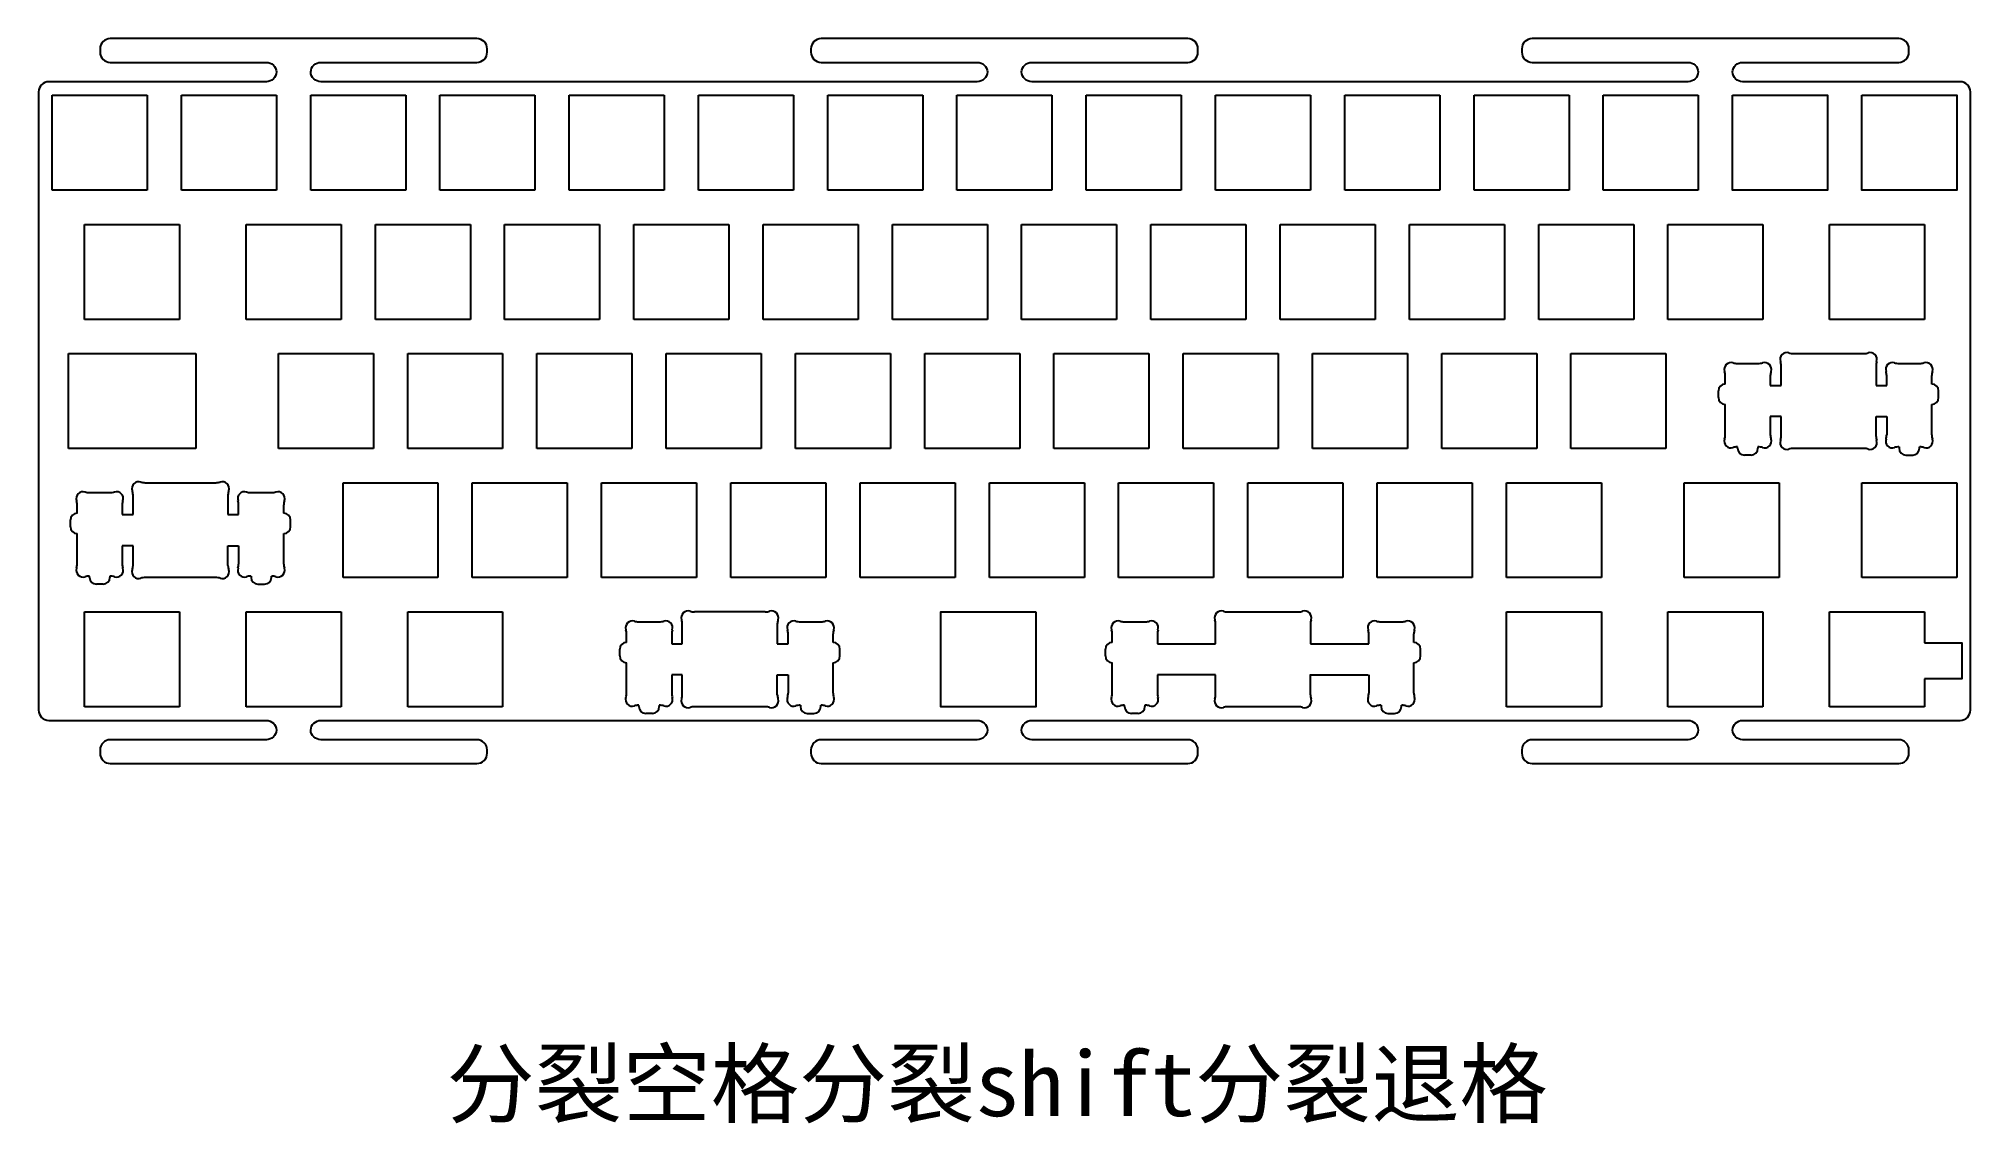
# Model space of a CAD drawing. Header units: inches. Extents: x 132 to 417, y 138 to 298.
import ezdxf

# ---------------------------------------------------------------- set-up
doc = ezdxf.new("R2010")
doc.units = ezdxf.units.IN
doc.header["$MEASUREMENT"] = 0
doc.layers.add('SUIT-00-06_PBL7', color=7, linetype='Continuous')
doc.layers.add('上壳', color=10, linetype='Continuous')
doc.styles.get("Standard").update_dxf_attribs({"font": 'arial.ttf'})

msp = doc.modelspace()

# ---------------------------------------------------------------- linework, layer by layer
at = {"color": 0}
for p, q in [((134.04, 289.8), (148.04, 289.8)), ((134.04, 275.8), (134.04, 289.8)), ((148.04, 289.8), (148.04, 275.8)), ((153.09, 289.8), (167.09, 289.8)), ((153.09, 275.8), (153.09, 289.8)), ((167.09, 289.8), (167.09, 275.8)), ((172.14, 289.8), (186.14, 289.8)), ((172.14, 275.8), (172.14, 289.8)), ((186.14, 289.8), (186.14, 275.8)), ((191.19, 289.8), (205.19, 289.8)), ((191.19, 275.8), (191.19, 289.8)), ((205.19, 289.8), (205.19, 275.8)), ((210.24, 289.8), (224.24, 289.8)), ((210.24, 275.8), (210.24, 289.8)), ((224.24, 289.8), (224.24, 275.8)), ((229.29, 289.8), (243.29, 289.8)), ((229.29, 275.8), (229.29, 289.8)), ((243.29, 289.8), (243.29, 275.8)), ((248.34, 289.8), (262.34, 289.8)), ((248.34, 275.8), (248.34, 289.8)), ((262.34, 289.8), (262.34, 275.8)), ((267.39, 289.8), (281.39, 289.8)), ((267.39, 275.8), (267.39, 289.8)), ((281.39, 289.8), (281.39, 275.8)), ((286.44, 289.8), (300.44, 289.8)), ((286.44, 275.8), (286.44, 289.8)), ((300.44, 289.8), (300.44, 275.8)), ((305.49, 289.8), (319.49, 289.8)), ((305.49, 275.8), (305.49, 289.8)), ((319.49, 289.8), (319.49, 275.8)), ((324.54, 289.8), (338.54, 289.8)), ((324.54, 275.8), (324.54, 289.8)), ((338.54, 289.8), (338.54, 275.8)), ((343.59, 289.8), (357.59, 289.8)), ((343.59, 275.8), (343.59, 289.8)), ((357.59, 289.8), (357.59, 275.8)), ((362.64, 289.8), (376.64, 289.8)), ((362.64, 275.8), (362.64, 289.8)), ((376.64, 289.8), (376.64, 275.8)), ((148.04, 275.8), (134.04, 275.8)), ((167.09, 275.8), (153.09, 275.8)), ((186.14, 275.8), (172.14, 275.8)), ((205.19, 275.8), (191.19, 275.8)), ((224.24, 275.8), (210.24, 275.8)), ((243.29, 275.8), (229.29, 275.8)), ((262.34, 275.8), (248.34, 275.8)), ((281.39, 275.8), (267.39, 275.8)), ((300.44, 275.8), (286.44, 275.8)), ((319.49, 275.8), (305.49, 275.8)), ((338.54, 275.8), (324.54, 275.8)), ((357.59, 275.8), (343.59, 275.8)), ((376.64, 275.8), (362.64, 275.8)), ((138.81, 270.76), (152.8, 270.76)), ((138.81, 256.75), (138.81, 270.76)), ((152.8, 270.76), (152.8, 256.75)), ((162.62, 270.76), (176.62, 270.76)), ((162.62, 256.75), (162.62, 270.76)), ((176.62, 270.76), (176.62, 256.75)), ((181.67, 270.76), (195.67, 270.76)), ((181.67, 256.75), (181.67, 270.76)), ((195.67, 270.76), (195.67, 256.75)), ((200.72, 270.76), (214.72, 270.76)), ((200.72, 256.75), (200.72, 270.76)), ((214.72, 270.76), (214.72, 256.75)), ((219.77, 270.76), (233.77, 270.76)), ((219.77, 256.75), (219.77, 270.76)), ((233.77, 270.76), (233.77, 256.75)), ((238.82, 270.76), (252.82, 270.76)), ((238.82, 256.75), (238.82, 270.76)), ((252.82, 270.76), (252.82, 256.75)), ((257.87, 270.76), (271.87, 270.76)), ((257.87, 256.75), (257.87, 270.76)), ((271.87, 270.76), (271.87, 256.75)), ((276.92, 270.76), (290.92, 270.76)), ((276.92, 256.75), (276.92, 270.76)), ((290.92, 270.76), (290.92, 256.75)), ((295.97, 270.76), (309.97, 270.76)), ((295.97, 256.75), (295.97, 270.76)), ((309.97, 270.76), (309.97, 256.75)), ((315.02, 270.76), (329.02, 270.76)), ((315.02, 256.75), (315.02, 270.76)), ((329.02, 270.76), (329.02, 256.75)), ((334.07, 270.76), (348.07, 270.76)), ((334.07, 256.75), (334.07, 270.76)), ((348.07, 270.76), (348.07, 256.75)), ((353.12, 270.76), (367.12, 270.76)), ((353.12, 256.75), (353.12, 270.76)), ((367.12, 270.76), (367.12, 256.75)), ((372.17, 270.76), (386.17, 270.76)), ((372.17, 256.75), (372.17, 270.76)), ((386.17, 270.76), (386.17, 256.75)), ((395.98, 270.76), (409.98, 270.76)), ((395.98, 256.75), (395.98, 270.76)), ((409.98, 270.76), (409.98, 256.75)), ((152.8, 256.75), (138.81, 256.75)), ((176.62, 256.75), (162.62, 256.75)), ((195.67, 256.75), (181.67, 256.75)), ((214.72, 256.75), (200.72, 256.75)), ((233.77, 256.75), (219.77, 256.75)), ((252.82, 256.75), (238.82, 256.75)), ((271.87, 256.75), (257.87, 256.75)), ((290.92, 256.75), (276.92, 256.75)), ((309.97, 256.75), (295.97, 256.75)), ((329.02, 256.75), (315.02, 256.75)), ((348.07, 256.75), (334.07, 256.75)), ((367.12, 256.75), (353.12, 256.75)), ((386.17, 256.75), (372.17, 256.75)), ((409.98, 256.75), (395.98, 256.75)), ((167.38, 251.71), (181.38, 251.71)), ((167.38, 237.71), (167.38, 251.71)), ((181.38, 251.71), (181.38, 237.71)), ((186.43, 251.71), (200.43, 251.71)), ((186.43, 237.71), (186.43, 251.71)), ((200.43, 251.71), (200.43, 237.71)), ((205.48, 251.71), (219.48, 251.71)), ((205.48, 237.71), (205.48, 251.71)), ((219.48, 251.71), (219.48, 237.71)), ((224.53, 251.71), (238.53, 251.71)), ((224.53, 237.71), (224.53, 251.71)), ((238.53, 251.71), (238.53, 237.71)), ((243.58, 251.71), (257.58, 251.71)), ((243.58, 237.71), (243.58, 251.71)), ((257.58, 251.71), (257.58, 237.71)), ((262.63, 251.71), (276.63, 251.71)), ((262.63, 237.71), (262.63, 251.71)), ((276.63, 251.71), (276.63, 237.71)), ((281.68, 251.71), (295.68, 251.71)), ((281.68, 237.71), (281.68, 251.71)), ((295.68, 251.71), (295.68, 237.71)), ((300.73, 251.71), (314.73, 251.71)), ((300.73, 237.71), (300.73, 251.71)), ((314.73, 251.71), (314.73, 237.71)), ((319.78, 251.71), (333.78, 251.71)), ((319.78, 237.71), (319.78, 251.71)), ((333.78, 251.71), (333.78, 237.71)), ((338.83, 251.71), (352.83, 251.71)), ((338.83, 237.71), (338.83, 251.71)), ((352.83, 251.71), (352.83, 237.71)), ((357.88, 251.71), (371.88, 251.71)), ((357.88, 237.71), (357.88, 251.71)), ((371.88, 251.71), (371.88, 237.71)), ((181.38, 237.71), (167.38, 237.71)), ((200.43, 237.71), (186.43, 237.71)), ((219.48, 237.71), (205.48, 237.71)), ((238.53, 237.71), (224.53, 237.71)), ((257.58, 237.71), (243.58, 237.71)), ((276.63, 237.71), (262.63, 237.71)), ((295.68, 237.71), (281.68, 237.71)), ((314.73, 237.71), (300.73, 237.71)), ((333.78, 237.71), (319.78, 237.71)), ((352.83, 237.71), (338.83, 237.71)), ((371.88, 237.71), (357.88, 237.71)), ((176.91, 232.66), (190.9, 232.66)), ((176.91, 218.66), (176.91, 232.66)), ((190.9, 232.66), (190.9, 218.66)), ((195.96, 232.66), (209.95, 232.66)), ((195.96, 218.66), (195.96, 232.66)), ((209.95, 232.66), (209.95, 218.66)), ((215.01, 232.66), (229.01, 232.66)), ((215.01, 218.66), (215.01, 232.66)), ((229.01, 232.66), (229.01, 218.66)), ((234.06, 232.66), (248.06, 232.66)), ((234.06, 218.66), (234.06, 232.66)), ((248.06, 232.66), (248.06, 218.66)), ((253.11, 232.66), (267.11, 232.66)), ((253.11, 218.66), (253.11, 232.66)), ((267.11, 232.66), (267.11, 218.66)), ((272.16, 232.66), (286.16, 232.66)), ((272.16, 218.66), (272.16, 232.66)), ((286.16, 232.66), (286.16, 218.66)), ((291.21, 232.66), (305.21, 232.66)), ((291.21, 218.66), (291.21, 232.66)), ((305.21, 232.66), (305.21, 218.66)), ((310.26, 232.66), (324.26, 232.66)), ((310.26, 218.66), (310.26, 232.66)), ((324.26, 232.66), (324.26, 218.66)), ((329.31, 232.66), (343.31, 232.66)), ((329.31, 218.66), (329.31, 232.66)), ((343.31, 232.66), (343.31, 218.66)), ((348.36, 232.66), (362.36, 232.66)), ((348.36, 218.66), (348.36, 232.66)), ((362.36, 232.66), (362.36, 218.66)), ((374.55, 232.66), (388.55, 232.66)), ((374.55, 218.66), (374.55, 232.66)), ((388.55, 232.66), (388.55, 218.66)), ((400.74, 232.66), (414.74, 232.66)), ((400.74, 218.66), (400.74, 232.66)), ((414.74, 232.66), (414.74, 218.66)), ((190.9, 218.66), (176.91, 218.66)), ((209.95, 218.66), (195.96, 218.66)), ((229.01, 218.66), (215.01, 218.66)), ((248.06, 218.66), (234.06, 218.66)), ((267.11, 218.66), (253.11, 218.66)), ((286.16, 218.66), (272.16, 218.66)), ((305.21, 218.66), (291.21, 218.66)), ((324.26, 218.66), (310.26, 218.66)), ((343.31, 218.66), (329.31, 218.66)), ((362.36, 218.66), (348.36, 218.66)), ((388.55, 218.66), (374.55, 218.66)), ((414.74, 218.66), (400.74, 218.66)), ((138.81, 213.61), (152.8, 213.61)), ((138.81, 199.61), (138.81, 213.61)), ((152.8, 213.61), (152.8, 199.61)), ((162.62, 213.61), (176.62, 213.61)), ((162.62, 199.61), (162.62, 213.61)), ((176.62, 213.61), (176.62, 199.61)), ((186.43, 213.61), (200.43, 213.61)), ((186.43, 199.61), (186.43, 213.61)), ((200.43, 213.61), (200.43, 199.61)), ((348.36, 213.61), (362.36, 213.61)), ((348.36, 199.61), (348.36, 213.61)), ((362.36, 213.61), (362.36, 199.61)), ((372.17, 213.61), (386.17, 213.61)), ((372.17, 199.61), (372.17, 213.61)), ((386.17, 213.61), (386.17, 199.61)), ((395.98, 199.61), (395.98, 213.61)), ((395.98, 213.61), (409.98, 213.61)), ((409.98, 213.61), (409.98, 209.05)), ((409.98, 203.73), (409.98, 199.61)), ((152.8, 199.61), (138.81, 199.61)), ((176.62, 199.61), (162.62, 199.61)), ((200.43, 199.61), (186.43, 199.61)), ((362.36, 199.61), (348.36, 199.61)), ((386.17, 199.61), (372.17, 199.61)), ((409.98, 199.61), (395.98, 199.61))]:
    msp.add_line(p, q, dxfattribs=at)
at = {"linetype": 'Continuous'}
msp.add_lwpolyline([(132.04, 244.7), (132.04, 199.6), (132.04, 199.1, 0.414214), (133.54, 197.6), (165.6, 197.6, -0.399638), (167.1, 196.18, -0.399638), (165.6, 194.75), (142.6, 194.75, 0.414214), (141.1, 193.25), (141.1, 192.75, 0.414214), (142.6, 191.25), (169.62, 191.25), (196.64, 191.25, 0.414214), (198.14, 192.75), (198.14, 193.25, 0.414214), (196.64, 194.75), (173.64, 194.75, -0.399638), (172.14, 196.18, -0.399638), (173.64, 197.6), (270.37, 197.6, -0.399638), (271.87, 196.18, -0.399638), (270.37, 194.75), (247.37, 194.75, 0.414214), (245.87, 193.25), (245.87, 192.75, 0.414214), (247.37, 191.25), (274.39, 191.25), (301.41, 191.25, 0.414214), (302.91, 192.75), (302.91, 193.25, 0.414214), (301.41, 194.75), (278.41, 194.75, -0.399638), (276.91, 196.18, -0.399638), (278.41, 197.6), (375.14, 197.6, -0.399638), (376.64, 196.18, -0.399638), (375.14, 194.75), (352.14, 194.75, 0.414214), (350.64, 193.25), (350.64, 192.75, 0.414214), (352.14, 191.25), (379.16, 191.25), (406.18, 191.25, 0.414214), (407.68, 192.75), (407.68, 193.25, 0.414214), (406.18, 194.75), (383.18, 194.75, -0.399638), (381.68, 196.18, -0.399638), (383.18, 197.6), (415.24, 197.6, 0.414214), (416.74, 199.1), (416.74, 244.7), (416.74, 290.3, 0.414214), (415.24, 291.8), (383.18, 291.8, -0.399638), (381.68, 293.23, -0.399638), (383.18, 294.65), (406.18, 294.65, 0.414214), (407.68, 296.15), (407.68, 296.65, 0.414214), (406.18, 298.15), (379.16, 298.15), (352.14, 298.15, 0.414214), (350.64, 296.65), (350.64, 296.15, 0.414214), (352.14, 294.65), (375.14, 294.65, -0.399638), (376.64, 293.23, -0.399638), (375.14, 291.8), (278.41, 291.8, -0.399638), (276.91, 293.23, -0.399638), (278.41, 294.65), (301.41, 294.65, 0.414214), (302.91, 296.15), (302.91, 296.65, 0.414214), (301.41, 298.15), (274.39, 298.15), (247.37, 298.15, 0.414214), (245.87, 296.65), (245.87, 296.15, 0.414214), (247.37, 294.65), (270.37, 294.65, -0.399638), (271.87, 293.23, -0.399638), (270.37, 291.8), (173.64, 291.8, -0.399638), (172.14, 293.23, -0.399638), (173.64, 294.65), (196.64, 294.65, 0.414214), (198.14, 296.15), (198.14, 296.65, 0.414214), (196.64, 298.15), (169.62, 298.15), (142.6, 298.15, 0.414214), (141.1, 296.65), (141.1, 296.15, 0.414214), (142.6, 294.65), (165.6, 294.65, -0.399638), (167.1, 293.23, -0.399638), (165.6, 291.8), (133.54, 291.8, 0.414214), (132.04, 290.3), (132.04, 289.8)], format="xyb", close=True, dxfattribs=at)
at = {"color": 0}
for points in [[(381.69, 289.8), (395.69, 289.8), (395.69, 275.8), (381.69, 275.8)], [(400.74, 289.8), (414.74, 289.8), (414.74, 275.8), (400.74, 275.8)], [(279.01, 213.61), (279.01, 199.61), (265.01, 199.61), (265.01, 213.61)]]:
    msp.add_lwpolyline(points, close=True, dxfattribs=at)
msp.add_lwpolyline([(409.98, 209.05), (415.47, 209.05), (415.47, 203.73), (409.98, 203.73)])
at = {"layer": 'SUIT-00-06_PBL7', "color": 7, "linetype": 'Continuous'}
for p, q in [((136.42, 237.71), (136.42, 251.71)), ((136.42, 251.71), (155.19, 251.71)), ((155.19, 251.71), (155.19, 237.71)), ((155.19, 237.71), (136.42, 237.71))]:
    msp.add_line(p, q, dxfattribs=at)
at = {"layer": '上壳'}
for p, q in [((390.62, 251.71), (401.06, 251.71)), ((380.61, 247.21), (380.61, 248.46)), ((382.39, 250.24), (385.48, 250.24)), ((387.26, 248.46), (387.26, 247.01)), ((388.84, 247.01), (388.84, 249.93)), ((402.84, 249.93), (402.84, 247.01)), ((404.41, 247.01), (404.41, 248.46)), ((406.19, 250.24), (409.28, 250.24)), ((411.06, 247.21), (411.06, 248.46)), ((379.61, 245.21), (379.61, 246.21)), ((387.26, 247.01), (388.84, 247.01)), ((402.84, 247.01), (404.41, 247.01)), ((412.06, 245.21), (412.06, 246.21)), ((380.61, 239.71), (380.61, 244.21)), ((388.84, 242.41), (387.26, 242.41)), ((387.26, 242.41), (387.26, 239.71)), ((388.84, 239.48), (388.84, 242.41)), ((402.84, 239.48), (402.84, 242.41)), ((402.84, 242.41), (404.41, 242.41)), ((404.41, 242.41), (404.41, 239.71)), ((411.06, 239.71), (411.06, 244.21)), ((382.44, 237.94), (382.39, 237.94)), ((382.44, 237.74), (382.44, 237.94)), ((384.44, 236.74), (383.44, 236.74)), ((385.48, 237.94), (385.44, 237.94)), ((385.44, 237.94), (385.44, 237.74)), ((401.06, 237.71), (390.62, 237.71)), ((406.19, 237.94), (406.24, 237.94)), ((406.24, 237.94), (406.24, 237.74)), ((407.24, 236.74), (408.24, 236.74)), ((409.24, 237.74), (409.24, 237.94)), ((409.24, 237.94), (409.28, 237.94)), ((139.5, 231.19), (142.59, 231.19)), ((145.95, 227.96), (145.95, 230.88)), ((147.73, 232.66), (158.17, 232.66)), ((159.95, 230.88), (159.95, 227.96)), ((163.3, 231.19), (166.39, 231.19)), ((137.72, 228.16), (137.72, 229.41)), ((144.37, 229.41), (144.37, 227.96)), ((144.37, 227.96), (145.95, 227.96)), ((159.95, 227.96), (161.52, 227.96)), ((161.52, 227.96), (161.52, 229.41)), ((168.17, 228.16), (168.17, 229.41)), ((136.72, 226.16), (136.72, 227.16)), ((137.72, 220.66), (137.72, 225.16)), ((168.17, 220.66), (168.17, 225.16)), ((169.17, 226.16), (169.17, 227.16)), ((145.95, 223.36), (144.37, 223.36)), ((144.37, 223.36), (144.37, 220.66)), ((145.95, 220.43), (145.95, 223.36)), ((159.95, 220.43), (159.95, 223.36)), ((159.95, 223.36), (161.52, 223.36)), ((161.52, 223.36), (161.52, 220.66)), ((139.55, 218.89), (139.5, 218.89)), ((139.55, 218.69), (139.55, 218.89)), ((141.55, 217.69), (140.55, 217.69)), ((142.59, 218.89), (142.55, 218.89)), ((142.55, 218.89), (142.55, 218.69)), ((158.17, 218.66), (147.73, 218.66)), ((163.3, 218.89), (163.35, 218.89)), ((163.35, 218.89), (163.35, 218.69)), ((164.35, 217.69), (165.35, 217.69)), ((166.35, 218.69), (166.35, 218.89)), ((166.35, 218.89), (166.39, 218.89)), ((239.13, 213.61), (228.69, 213.61)), ((307.27, 213.61), (317.71, 213.61)), ((220.47, 212.14), (223.56, 212.14)), ((226.91, 208.91), (226.91, 211.83)), ((240.91, 211.83), (240.91, 208.91)), ((244.27, 212.14), (247.36, 212.14)), ((292.05, 212.14), (295.14, 212.14)), ((305.49, 208.91), (305.49, 211.83)), ((319.49, 211.83), (319.49, 208.91)), ((329.85, 212.14), (332.94, 212.14)), ((217.69, 207.11), (217.69, 208.11)), ((218.69, 209.11), (218.69, 210.36)), ((225.34, 210.36), (225.34, 208.91)), ((225.34, 208.91), (226.91, 208.91)), ((240.91, 208.91), (242.49, 208.91)), ((242.49, 208.91), (242.49, 210.36)), ((249.14, 209.11), (249.14, 210.36)), ((250.14, 207.11), (250.14, 208.11)), ((289.27, 207.11), (289.27, 208.11)), ((290.27, 209.11), (290.27, 210.36)), ((296.92, 210.36), (296.92, 208.91)), ((296.92, 208.91), (305.49, 208.91)), ((319.49, 208.91), (328.07, 208.91)), ((328.07, 208.91), (328.07, 210.36)), ((334.72, 209.11), (334.72, 210.36)), ((335.72, 207.11), (335.72, 208.11)), ((218.69, 201.62), (218.69, 206.11)), ((249.14, 201.62), (249.14, 206.11)), ((290.27, 201.62), (290.27, 206.11)), ((334.72, 201.62), (334.72, 206.11)), ((226.91, 204.31), (225.34, 204.31)), ((225.34, 204.31), (225.34, 201.62)), ((226.91, 201.39), (226.91, 204.31)), ((240.91, 201.39), (240.91, 204.31)), ((240.91, 204.31), (242.49, 204.31)), ((242.49, 204.31), (242.49, 201.62)), ((305.49, 204.31), (296.92, 204.31)), ((296.92, 204.31), (296.92, 201.62)), ((305.49, 201.39), (305.49, 204.31)), ((319.39, 204.31), (327.97, 204.31)), ((319.49, 201.39), (319.49, 204.31)), ((328.07, 204.31), (328.07, 201.62)), ((220.51, 199.84), (220.47, 199.84)), ((220.51, 199.64), (220.51, 199.84)), ((223.56, 199.84), (223.51, 199.84)), ((223.51, 199.84), (223.51, 199.64)), ((239.13, 199.61), (228.69, 199.61)), ((244.27, 199.84), (244.31, 199.84)), ((244.31, 199.84), (244.31, 199.64)), ((247.31, 199.64), (247.31, 199.84)), ((247.31, 199.84), (247.36, 199.84)), ((292.09, 199.84), (292.05, 199.84)), ((292.09, 199.64), (292.09, 199.84)), ((295.14, 199.84), (295.09, 199.84)), ((295.09, 199.84), (295.09, 199.64)), ((317.71, 199.61), (307.27, 199.61)), ((329.85, 199.84), (329.89, 199.84)), ((329.89, 199.84), (329.89, 199.64)), ((332.89, 199.64), (332.89, 199.84)), ((332.89, 199.84), (332.94, 199.84)), ((222.51, 198.64), (221.51, 198.64)), ((245.31, 198.64), (246.31, 198.64)), ((294.09, 198.64), (293.09, 198.64)), ((330.89, 198.64), (331.89, 198.64))]:
    msp.add_line(p, q, dxfattribs=at)
for centre, radius, start, end in [((389.69, 250.85), 1, 72.0237, 197.9763), ((386.84, 249.93), 2, 360, 17.9763), ((390.62, 253.71), 2, 252.0237, 270), ((401.06, 253.71), 2, 270, 287.9763), ((401.98, 250.85), 1, 342.0237, 107.9763), ((404.84, 249.93), 2, 162.0237, 180), ((381.46, 249.38), 1, 72.0237, 197.9763), ((378.61, 248.46), 2, 0, 17.9763), ((382.39, 252.24), 2, 252.0237, 270), ((385.48, 252.24), 2, 270, 287.9763), ((386.41, 249.38), 1, 342.0237, 107.9763), ((389.26, 248.46), 2, 162.0237, 180), ((405.26, 249.38), 1, 72.0237, 197.9763), ((402.41, 248.46), 2, 0, 17.9763), ((406.19, 252.24), 2, 252.0237, 270), ((409.28, 252.24), 2, 270, 287.9763), ((410.21, 249.38), 1, 342.0237, 107.9763), ((413.06, 248.46), 2, 162.0237, 180), ((380.61, 246.21), 1, 90, 180), ((380.61, 245.21), 1, 180, 270), ((411.06, 246.21), 1, 0, 90), ((411.06, 245.21), 1, 270, 360), ((378.61, 239.71), 2, 342.0237, 360), ((389.26, 239.71), 2, 180, 197.9763), ((386.84, 239.48), 2, 342.0237, 360), ((404.84, 239.48), 2, 180, 197.9763), ((402.41, 239.71), 2, 342.0237, 0), ((413.06, 239.71), 2, 180, 197.9763), ((381.46, 238.79), 1, 162.0237, 287.9763), ((382.39, 235.94), 2, 90, 107.9763), ((383.44, 237.74), 1, 180, 270), ((384.44, 237.74), 1, 270, 0), ((385.48, 235.94), 2, 72.0237, 90), ((386.41, 238.79), 1, 252.0237, 17.9763), ((389.69, 238.56), 1, 162.0237, 287.9763), ((390.62, 235.71), 2, 90, 107.9763), ((401.06, 235.71), 2, 72.0237, 90), ((401.98, 238.56), 1, 252.0237, 17.9763), ((405.26, 238.79), 1, 162.0237, 287.9763), ((406.19, 235.94), 2, 90, 107.9763), ((407.24, 237.74), 1, 180, 270), ((408.24, 237.74), 1, 270, 0), ((409.28, 235.94), 2, 72.0237, 90), ((410.21, 238.79), 1, 252.0237, 17.9763), ((138.58, 230.33), 1, 72.0237, 197.9763), ((139.5, 233.19), 2, 252.0237, 270), ((142.59, 233.19), 2, 270, 287.9763), ((143.52, 230.33), 1, 342.0237, 107.9763), ((146.8, 231.8), 1, 72.0237, 197.9763), ((143.95, 230.88), 2, 360, 17.9763), ((147.73, 234.66), 2, 252.0237, 270), ((158.17, 234.66), 2, 270, 287.9763), ((159.1, 231.8), 1, 342.0237, 107.9763), ((161.95, 230.88), 2, 162.0237, 180), ((162.38, 230.33), 1, 72.0237, 197.9763), ((163.3, 233.19), 2, 252.0237, 270), ((166.39, 233.19), 2, 270, 287.9763), ((167.32, 230.33), 1, 342.0237, 107.9763), ((137.72, 227.16), 1, 90, 180), ((135.72, 229.41), 2, 0, 17.9763), ((146.37, 229.41), 2, 162.0237, 180), ((159.52, 229.41), 2, 0, 17.9763), ((170.17, 229.41), 2, 162.0237, 180), ((168.17, 227.16), 1, 0, 90), ((137.72, 226.16), 1, 180, 270), ((168.17, 226.16), 1, 270, 360), ((138.58, 219.74), 1, 162.0237, 287.9763), ((135.72, 220.66), 2, 342.0237, 360), ((143.52, 219.74), 1, 252.0237, 17.9763), ((146.37, 220.66), 2, 180, 197.9763), ((146.8, 219.51), 1, 162.0237, 287.9763), ((143.95, 220.43), 2, 342.0237, 360), ((159.1, 219.51), 1, 252.0237, 17.9763), ((161.95, 220.43), 2, 180, 197.9763), ((162.38, 219.74), 1, 162.0237, 287.9763), ((159.52, 220.66), 2, 342.0237, 0), ((167.32, 219.74), 1, 252.0237, 17.9763), ((170.17, 220.66), 2, 180, 197.9763), ((139.5, 216.89), 2, 90, 107.9763), ((140.55, 218.69), 1, 180, 270), ((141.55, 218.69), 1, 270, 0), ((142.59, 216.89), 2, 72.0237, 90), ((147.73, 216.66), 2, 90, 107.9763), ((158.17, 216.66), 2, 72.0237, 90), ((163.3, 216.89), 2, 90, 107.9763), ((164.35, 218.69), 1, 180, 270), ((165.35, 218.69), 1, 270, 0), ((166.39, 216.89), 2, 72.0237, 90), ((227.76, 212.75), 1, 72.0237, 197.9763), ((228.69, 215.61), 2, 252.0237, 270), ((239.13, 215.61), 2, 270, 287.9763), ((240.06, 212.75), 1, 342.0237, 107.9763), ((306.35, 212.75), 1, 72.0237, 197.9763), ((307.27, 215.61), 2, 252.0237, 270), ((317.71, 215.61), 2, 270, 287.9763), ((318.64, 212.75), 1, 342.0237, 107.9763), ((219.54, 211.28), 1, 72.0237, 197.9763), ((216.69, 210.36), 2, 0, 17.9763), ((220.47, 214.14), 2, 252.0237, 270), ((223.56, 214.14), 2, 270, 287.9763), ((224.48, 211.28), 1, 342.0237, 107.9763), ((227.34, 210.36), 2, 162.0237, 180), ((224.91, 211.83), 2, 360, 17.9763), ((242.91, 211.83), 2, 162.0237, 180), ((243.34, 211.28), 1, 72.0237, 197.9763), ((240.49, 210.36), 2, 0, 17.9763), ((244.27, 214.14), 2, 252.0237, 270), ((247.36, 214.14), 2, 270, 287.9763), ((248.28, 211.28), 1, 342.0237, 107.9763), ((251.14, 210.36), 2, 162.0237, 180), ((291.12, 211.28), 1, 72.0237, 197.9763), ((288.27, 210.36), 2, 0, 17.9763), ((292.05, 214.14), 2, 252.0237, 270), ((295.14, 214.14), 2, 270, 287.9763), ((296.06, 211.28), 1, 342.0237, 107.9763), ((298.92, 210.36), 2, 162.0237, 180), ((303.49, 211.83), 2, 360, 17.9763), ((321.49, 211.83), 2, 162.0237, 180), ((328.92, 211.28), 1, 72.0237, 197.9763), ((326.07, 210.36), 2, 0, 17.9763), ((329.85, 214.14), 2, 252.0237, 270), ((332.94, 214.14), 2, 270, 287.9763), ((333.86, 211.28), 1, 342.0237, 107.9763), ((336.72, 210.36), 2, 162.0237, 180), ((218.69, 208.11), 1, 90, 180), ((249.14, 208.11), 1, 0, 90), ((290.27, 208.11), 1, 90, 180), ((334.72, 208.11), 1, 0, 90), ((218.69, 207.11), 1, 180, 270), ((249.14, 207.11), 1, 270, 360), ((290.27, 207.11), 1, 180, 270), ((334.72, 207.11), 1, 270, 360), ((219.54, 200.69), 1, 162.0237, 287.9763), ((216.69, 201.62), 2, 342.0237, 360), ((220.47, 197.84), 2, 90, 107.9763), ((221.51, 199.64), 1, 180, 270), ((222.51, 199.64), 1, 270, 0), ((223.56, 197.84), 2, 72.0237, 90), ((224.48, 200.69), 1, 252.0237, 17.9763), ((227.34, 201.62), 2, 180, 197.9763), ((227.76, 200.46), 1, 162.0237, 287.9763), ((224.91, 201.39), 2, 342.0237, 360), ((228.69, 197.61), 2, 90, 107.9763), ((239.13, 197.61), 2, 72.0237, 90), ((240.06, 200.46), 1, 252.0237, 17.9763), ((242.91, 201.39), 2, 180, 197.9763), ((243.34, 200.69), 1, 162.0237, 287.9763), ((240.49, 201.62), 2, 342.0237, 0), ((244.27, 197.84), 2, 90, 107.9763), ((245.31, 199.64), 1, 180, 270), ((246.31, 199.64), 1, 270, 0), ((247.36, 197.84), 2, 72.0237, 90), ((248.28, 200.69), 1, 252.0237, 17.9763), ((251.14, 201.62), 2, 180, 197.9763), ((291.12, 200.69), 1, 162.0237, 287.9763), ((288.27, 201.62), 2, 342.0237, 360), ((292.05, 197.84), 2, 90, 107.9763), ((293.09, 199.64), 1, 180, 270), ((294.09, 199.64), 1, 270, 0), ((295.14, 197.84), 2, 72.0237, 90), ((296.06, 200.69), 1, 252.0237, 17.9763), ((298.92, 201.62), 2, 180, 197.9763), ((306.35, 200.46), 1, 162.0237, 287.9763), ((303.49, 201.39), 2, 342.0237, 360), ((307.27, 197.61), 2, 90, 107.9763), ((317.71, 197.61), 2, 72.0237, 90), ((318.64, 200.46), 1, 252.0237, 17.9763), ((321.49, 201.39), 2, 180, 197.9763), ((328.92, 200.69), 1, 162.0237, 287.9763), ((326.07, 201.62), 2, 342.0237, 0), ((329.85, 197.84), 2, 90, 107.9763), ((330.89, 199.64), 1, 180, 270), ((331.89, 199.64), 1, 270, 0), ((332.94, 197.84), 2, 72.0237, 90), ((333.86, 200.69), 1, 252.0237, 17.9763), ((336.72, 201.62), 2, 180, 197.9763)]:
    msp.add_arc(centre, radius, start, end, dxfattribs=at)

# ---------------------------------------------------------------- texts
at = {"insert": (192.15, 148.77), "char_height": 9.5237, "attachment_point": 1}
msp.add_mtext_dynamic_manual_height_columns('{\\fSimSun|b0|i0|c134|p2;分裂空格分裂shift分裂退格}', width=604.7601, gutter_width=47.62, heights=[0], dxfattribs=at)

doc.saveas('drawing.dxf')
